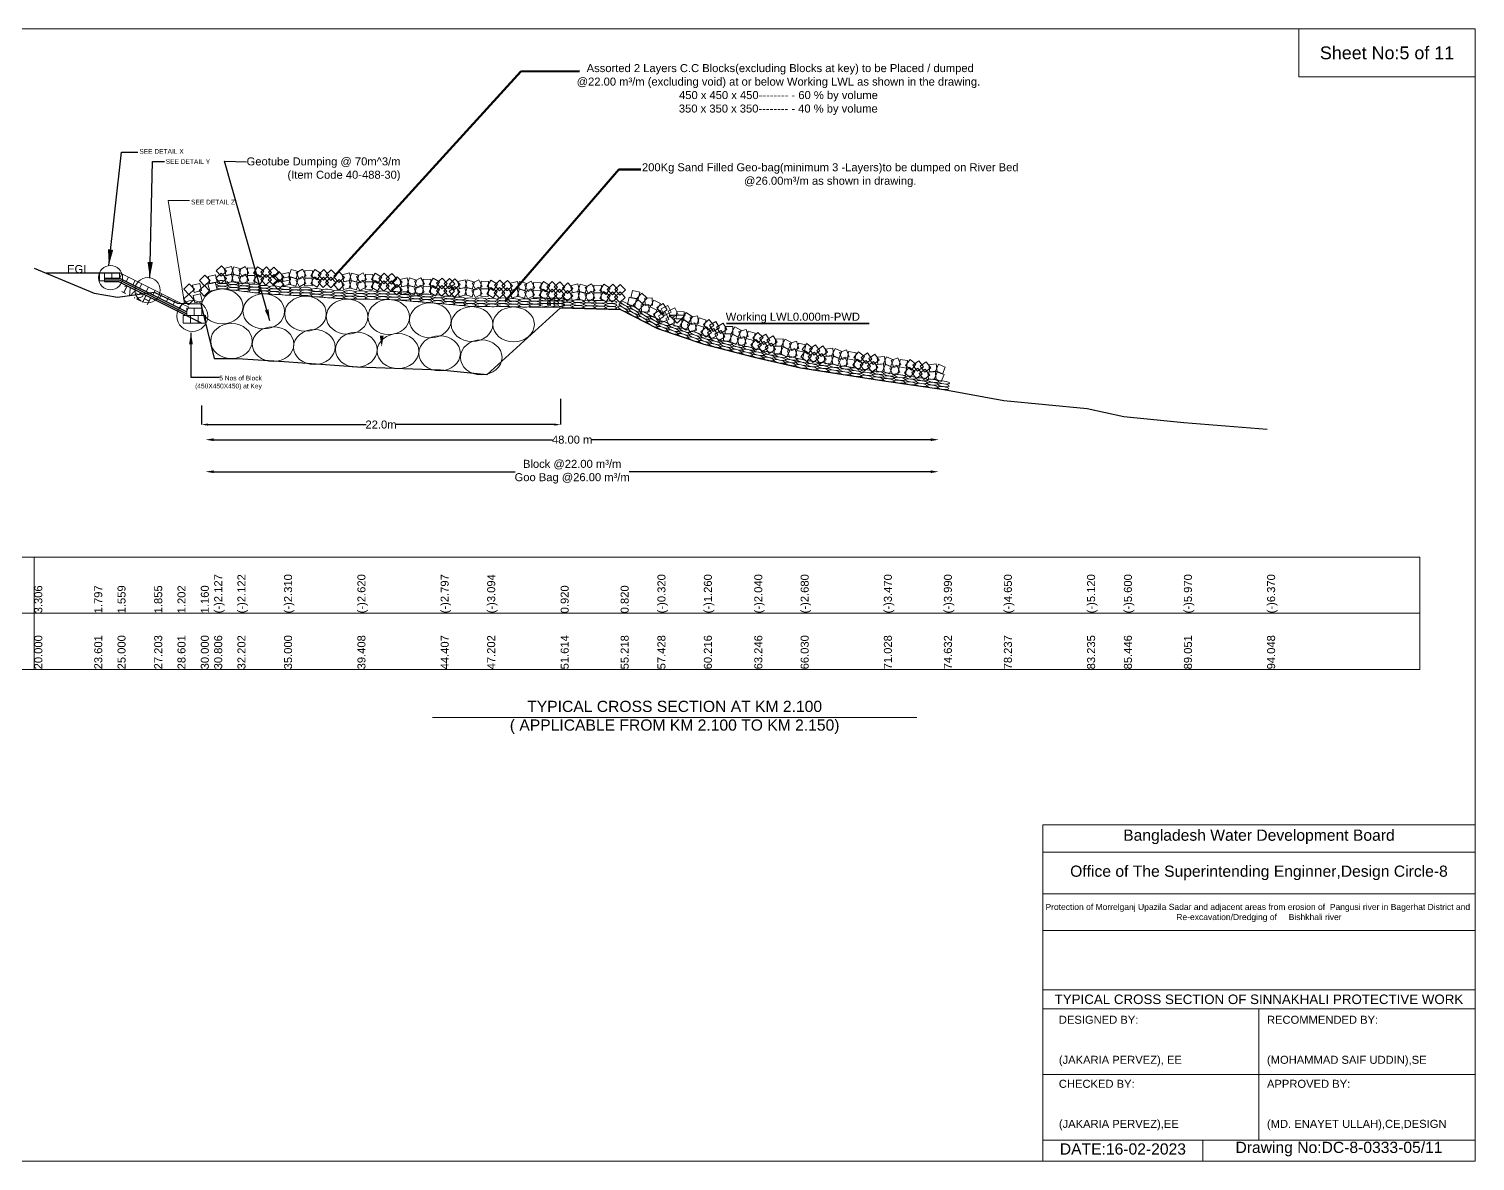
# Model space of a CAD drawing. Header units: inches. Extents: x 66615 to 414904, y -29123 to 90068.
# Drawn here: x 164355 to 173388, y -23222 to -16151 of the extents above; entities that cross this region are included whole.
import ezdxf

# ---------------------------------------------------------------- set-up
doc = ezdxf.new("R2010")
doc.units = ezdxf.units.IN
doc.header["$LTSCALE"] = 7
doc.header["$MEASUREMENT"] = 0
doc.header["$PDMODE"] = 3
for name, color, linetype, lineweight in [('Cross section Data Border', 7, 'Continuous', 9), ('Cross Section Labels', 7, 'Continuous', 9), ('Existing_Bed_Level for Xsection', 7, 'Continuous', 25), ('Long Section Labels', 7, 'Continuous', 9)]:
    doc.layers.add(name, color=color, linetype=linetype, lineweight=lineweight)
doc.styles.get("Standard").update_dxf_attribs({"font": 'arial.ttf'})
doc.dimstyles.new('Appron Lebeling Style', dxfattribs={"dimtxt": 50, "dimasz": 50, "dimexe": 0.18, "dimexo": 0.0625, "dimgap": 0.09, "dimtad": 0, "dimtih": 1, "dimtoh": 1, "dimdec": 4, "dimzin": 0, "dimdsep": 46, "dimtxsty": 'Standard', "dimcen": 0.09, "dimse1": 1, "dimse2": 1, "dimadec": 0, "dimazin": 0, "dimtfac": 1, "dimtdec": 4, "dimtofl": 0, "dimtmove": 0, "dimatfit": 3, "dimfxl": 1, "dimtolj": 1, "dimtzin": 0, "dimarcsym": 0})
doc.dimstyles.get("Standard").update_dxf_attribs({"dimtxt": 0.18, "dimasz": 0.18, "dimexe": 0.18, "dimexo": 0.0625, "dimgap": 0.09, "dimtad": 0, "dimtih": 1, "dimtoh": 1, "dimdec": 4, "dimzin": 0, "dimdsep": 46, "dimtxsty": 'Standard', "dimcen": 0.09, "dimadec": 0, "dimazin": 0, "dimtfac": 1, "dimtdec": 4, "dimtofl": 0, "dimtmove": 0, "dimatfit": 3, "dimfxl": 1, "dimtolj": 1, "dimtzin": 0, "dimarcsym": 0})

# ---------------------------------------------------------------- blocks, each defined once
blk = doc.blocks.new('*D1')
at = {"layer": 'Cross Section Labels', "color": 0, "lineweight": -2}
for p, q in [((165508.1, -18716.5), (167624.7, -18716.5)), ((169988.5, -18716.5), (167871.9, -18716.5))]:
    blk.add_line(p, q, dxfattribs=at)
at = {"layer": 'Cross Section Labels', "color": 0}
for points in [[(165508.1, -18708.2), (165508.1, -18724.9), (165458.1, -18716.5)], [(169988.5, -18708.2), (169988.5, -18724.9), (170038.5, -18716.5)]]:
    blk.add_solid(points, dxfattribs=at)
at = {"layer": 'Defpoints', "color": 0}
for p in [(165458.1, -17988.5), (170038.5, -18398.9), (170038.5, -18716.5)]:
    blk.add_point(p, dxfattribs=at)
at = {"layer": 'Cross Section Labels', "color": 0, "insert": (167748.3, -18716.5), "char_height": 50, "attachment_point": 5}
blk.add_mtext('\\A1;48.00 m', dxfattribs=at)
blk = doc.blocks.new('*D2')
at = {"layer": 'Cross Section Labels', "color": 0, "lineweight": -2}
for p, q in [((165508.1, -18916.5), (167392.7, -18916.5)), ((169988.5, -18916.5), (168103.9, -18916.5))]:
    blk.add_line(p, q, dxfattribs=at)
at = {"layer": 'Cross Section Labels', "color": 0}
for points in [[(165508.1, -18908.2), (165508.1, -18924.9), (165458.1, -18916.5)], [(169988.5, -18908.2), (169988.5, -18924.9), (170038.5, -18916.5)]]:
    blk.add_solid(points, dxfattribs=at)
at = {"layer": 'Defpoints', "color": 0}
for p in [(165458.1, -17988.5), (170038.5, -18398.9), (170038.5, -18916.5)]:
    blk.add_point(p, dxfattribs=at)
at = {"layer": 'Cross Section Labels', "color": 0, "insert": (167748.3, -18916.5), "char_height": 50, "attachment_point": 5}
blk.add_mtext('\\A1;Block @22.00 m³/m ^JGoo Bag @26.00 m³/m ', dxfattribs=at)
blk = doc.blocks.new('*D37')
at = {"layer": 'Defpoints', "color": 0}
for p in [(165432.6, -18503), (167676.3, -18462), (167676.3, -18622.2)]:
    blk.add_point(p, dxfattribs=at)
at = {"layer": 'Long Section Labels', "color": 0, "lineweight": -2}
for p, q in [((165432.6, -18503.1), (165432.6, -18622.4)), ((167676.3, -18462.1), (167676.3, -18622.4)), ((165472.6, -18622.2), (166460.6, -18622.2)), ((167636.3, -18622.2), (166648.3, -18622.2))]:
    blk.add_line(p, q, dxfattribs=at)
at = {"layer": 'Long Section Labels', "color": 0}
for points in [[(165472.6, -18615.5), (165472.6, -18628.9), (165432.6, -18622.2)], [(167636.3, -18615.5), (167636.3, -18628.9), (167676.3, -18622.2)]]:
    blk.add_solid(points, dxfattribs=at)
at = {"layer": 'Long Section Labels', "color": 0, "insert": (166554.4, -18622.2), "char_height": 50, "attachment_point": 5}
blk.add_mtext('\\A1;22.0m', dxfattribs=at)

msp = doc.modelspace()

# ---------------------------------------------------------------- linework, layer by layer
at = {"layer": 'Cross section Data Border'}
msp.add_lwpolyline([(163488.48281, -19451.00002), (173042.94607, -19451.00002), (173042.94607, -20151.00002), (163488.48281, -20151.00002)], close=True, dxfattribs=at)
for points in [[(164388.48281, -19451.00002), (164388.48281, -20151.00002)], [(163488.48281, -19801.00002), (173042.94607, -19801.00002)]]:
    msp.add_lwpolyline(points, dxfattribs=at)
at = {"layer": 'Cross Section Labels'}
for p, q in [((165562.56228, -17775.32002), (165821.88392, -17805.4374)), ((165821.88392, -17805.4374), (166082.56228, -17820.43972)), ((166082.56228, -17820.43972), (166342.56228, -17838.53199)), ((166342.56228, -17838.53199), (166602.56228, -17841.1954)), ((166602.56228, -17841.1954), (166862.56228, -17861.42269)), ((166862.56228, -17861.42269), (167122.56228, -17885.63512)), ((167122.56228, -17885.63512), (167382.56228, -17887.66703)), ((167382.56228, -17887.66703), (167676.33377, -17892.84002))]:
    msp.add_line(p, q, dxfattribs=at)
for points in [[(163388.48281, -16151.00002), (173388.48281, -16151.00002), (173388.48281, -23222.00002), (163388.48281, -23222.00002)], [(172288.48281, -16151.00002), (173388.48281, -16151.00002), (173388.48281, -16451.00002), (172288.48281, -16451.00002)], [(168403.25901, -17988.52002), (168453.25901, -17938.52002), (168353.25901, -17938.52002)]]:
    msp.add_lwpolyline(points, close=True, dxfattribs=at)
for points in [[(165326.82177, -17865.74421), (165225.36078, -17221.86502), (165357.88335, -17221.99976)], [(166876.48281, -20451.00002), (168388.48281, -20451.00002), (169900.48281, -20451.00002)], [(170688.48281, -23222.00002), (170688.48281, -21122.00002), (173388.48281, -21122.00002)], [(170688.48281, -21292.00002), (173388.48281, -21292.00002)], [(170688.48281, -21552.00002), (173388.48281, -21552.00002)], [(170688.48281, -21782.00002), (173388.48281, -21782.00002)], [(170688.48281, -22152.00002), (173388.48281, -22152.00002)], [(170688.48281, -22272.00002), (173388.48281, -22272.00002)], [(172038.48281, -22272.00002), (172038.48281, -23092.00002)], [(170688.48281, -22682.00002), (173388.48281, -22682.00002)], [(170688.48281, -23092.00002), (173388.48281, -23092.00002)], [(171688.48281, -23092.00002), (171688.48281, -23222.00002)]]:
    msp.add_lwpolyline(points, dxfattribs=at)
for centre, radius in [((164864.6362, -17704.43972), 75.51259), ((165096.34206, -17782.43668), 78.80143), ((165376.21697, -17944.32428), 96.38374)]:
    msp.add_circle(centre, radius, dxfattribs=at)
for centre in [(165562.56228, -17884.52002), (165821.88392, -17914.6374), (166082.56228, -17929.63972), (166342.56228, -17947.73199), (166602.56228, -17950.3954), (166862.56228, -17970.62269), (167122.56228, -17994.83512), (167382.56228, -17996.86703), (165620.24999, -18100.52802), (165880.24999, -18119.8469), (166137.61856, -18137.94628), (166400.24999, -18154.12392), (166660.24999, -18163.3296), (166920.24999, -18177.19384), (167180.24999, -18202.44621)]:
    msp.add_ellipse(centre, major_axis=(-130, 0), ratio=0.84, dxfattribs=at)
msp.add_solid([(166570.5523, -18067.05519), (166558.5523, -18139.05519), (166546.5523, -18067.05519)], dxfattribs=at)
at = {"layer": 'Existing_Bed_Level for Xsection'}
for points in [[(164388.48281, -17644.69602), (164762.97094, -17801.63202), (164908.48281, -17826.38402), (165137.58867, -17795.60002), (165282.95553, -17863.51202), (165428.48281, -17867.88002), (165512.29054, -18209.72802), (165657.54118, -18209.20802), (165948.48281, -18228.76002), (166406.92739, -18261.00002), (166926.8323, -18279.40802), (167217.45908, -18310.29602), (167676.33377, -17892.84002), (168051.12889, -17903.24002), (168281.01728, -18021.80002), (168570.9756, -18119.56002), (168886.02034, -18200.68002), (169175.6336, -18267.24002), (169695.4118, -18349.40002), (170070.2558, -18403.48002), (170445.11208, -18472.12002), (170964.88206, -18521.00002), (171194.8553, -18570.92002), (171569.73974, -18609.40002), (172089.46026, -18651.00002)], [(164927.65901, -17676.52002), (164464.42275, -17676.52002)], [(164826.69369, -17707.72002), (164920.29369, -17707.72002), (165341.05901, -17918.10268)], [(164826.69369, -17718.12002), (164917.83858, -17718.12002), (165341.05901, -17929.73023)], [(164826.69369, -17728.52002), (164915.38347, -17728.52002), (165435.38347, -17988.52002)], [(168711.406, -17988.52002), (169602.95387, -17988.52002)], [(168711.47037, -17991.32802), (169602.97081, -17991.32802)]]:
    msp.add_lwpolyline(points, dxfattribs=at)
at = {"layer": 'Long Section Labels'}
for p, q in [((164927.65901, -17676.52002), (164934.24675, -17679.81389)), ((164826.69369, -17728.52002), (164826.69369, -17723.32002))]:
    msp.add_line(p, q, dxfattribs=at)
for points in [[(164826.69369, -17676.52002), (164795.49369, -17676.52002), (164795.49369, -17723.32002), (164826.69369, -17723.32002)], [(164873.49369, -17676.52002), (164826.69369, -17676.52002), (164826.69369, -17707.72002), (164873.49369, -17707.72002)], [(164920.29369, -17676.52002), (164873.49369, -17676.52002), (164873.49369, -17707.72002), (164920.29369, -17707.72002)], [(164976.10594, -17700.74348), (164934.24675, -17679.81389), (164920.29369, -17707.72002), (164962.15288, -17728.64961)], [(165017.96514, -17721.67308), (164976.10594, -17700.74348), (164962.15288, -17728.64961), (165004.01207, -17749.57921)], [(165486.33751, -17723.26298), (165454.16203, -17689.27801), (165420.17706, -17721.45349), (165452.35254, -17755.43846)], [(165520.24559, -17686.12344), (165474.72385, -17696.98674), (165485.58716, -17742.50848), (165531.10889, -17731.64518)], [(165588.62219, -17710.40933), (165556.44671, -17676.42436), (165522.46173, -17708.59984), (165554.63722, -17742.58482)], [(165589.92032, -17663.62734), (165557.74484, -17629.64237), (165523.75986, -17661.81785), (165555.93535, -17695.80282)], [(165619.65317, -17682.6102), (165574.13143, -17693.4735), (165584.99474, -17738.99524), (165630.51648, -17728.13194)], [(165620.9513, -17635.8282), (165575.42956, -17646.69151), (165586.29287, -17692.21325), (165631.81461, -17681.34994)], [(165678.21607, -17696.3617), (165633.36679, -17682.99073), (165619.99583, -17727.84), (165664.8451, -17741.21097)], [(165679.5142, -17649.5797), (165634.66492, -17636.20874), (165621.29396, -17681.05801), (165666.14323, -17694.42898)], [(165705.35527, -17681.68952), (165664.17848, -17703.93165), (165686.42061, -17745.10844), (165727.5974, -17722.86631)], [(165706.6534, -17634.90753), (165665.47661, -17657.14966), (165687.71874, -17698.32644), (165728.89553, -17676.08431)], [(165766.70999, -17691.95518), (165719.928, -17690.65705), (165718.62987, -17737.43904), (165765.41186, -17738.73717)], [(165768.00812, -17645.17318), (165721.22613, -17643.87505), (165719.928, -17690.65705), (165766.70999, -17691.95518)], [(165821.63759, -17708.30091), (165781.75759, -17683.80957), (165757.26626, -17723.68957), (165797.14626, -17748.18091)], [(165822.93572, -17661.51891), (165783.05572, -17637.02758), (165758.56439, -17676.90758), (165798.44439, -17701.39891)], [(165837.16501, -17684.21387), (165803.15442, -17716.36228), (165835.30283, -17750.37287), (165869.31342, -17718.22446)], [(165838.46314, -17637.43188), (165804.45255, -17669.58029), (165836.60096, -17703.59087), (165870.61154, -17671.44246)], [(165916.09614, -17719.49624), (165883.92066, -17685.51127), (165849.93568, -17717.68675), (165882.11117, -17751.67173)], [(165917.39427, -17672.71425), (165885.21879, -17638.72928), (165851.23381, -17670.90476), (165883.4093, -17704.88973)], [(165947.71734, -17700.34252), (165915.54185, -17666.35755), (165881.55688, -17698.53303), (165913.73236, -17732.51801)], [(165977.45019, -17699.13969), (165931.92845, -17710.003), (165942.79176, -17755.52473), (165988.31349, -17744.66143)], [(165978.74832, -17672.54339), (165933.22658, -17683.40669), (165944.08989, -17728.92843), (165989.61162, -17718.06512)], [(166036.01308, -17712.89119), (165991.16381, -17699.52022), (165977.79285, -17744.36949), (166022.64212, -17757.74046)], [(166037.31121, -17666.10919), (165992.46194, -17652.73823), (165979.09098, -17697.5875), (166023.94025, -17710.95847)], [(166063.15228, -17698.21901), (166021.9755, -17720.46114), (166044.21763, -17761.63793), (166085.39442, -17739.3958)], [(166064.45041, -17651.43702), (166023.27363, -17673.67915), (166045.51576, -17714.85594), (166086.69255, -17692.6138)], [(166125.80514, -17661.70268), (166079.02315, -17660.40455), (166077.72502, -17707.18654), (166124.50701, -17708.48467)], [(166179.43461, -17724.8304), (166139.55461, -17700.33906), (166115.06328, -17740.21906), (166154.94328, -17764.7104)], [(166180.73274, -17678.0484), (166140.85274, -17653.55707), (166116.36141, -17693.43707), (166156.24141, -17717.92841)], [(166194.96202, -17700.74336), (166160.95144, -17732.89177), (166193.09985, -17766.90236), (166227.11043, -17734.75395)], [(166196.26015, -17653.96137), (166162.24957, -17686.10978), (166194.39798, -17720.12036), (166228.40856, -17687.97196)], [(166273.89316, -17736.02574), (166241.71768, -17702.04076), (166207.7327, -17734.21625), (166239.90818, -17768.20122)], [(166275.19129, -17689.24374), (166243.0158, -17655.25877), (166209.03083, -17687.43425), (166241.20631, -17721.41922)], [(166325.57652, -17702.84372), (166293.40104, -17668.85874), (166259.41607, -17701.03423), (166291.59155, -17735.0192)], [(166356.60751, -17675.04458), (166311.08577, -17685.90788), (166321.94907, -17731.42962), (166367.47081, -17720.56632)], [(166415.1704, -17688.79608), (166370.32113, -17675.42511), (166356.95016, -17720.27438), (166401.79944, -17733.64535)], [(166442.3096, -17674.1239), (166401.13282, -17696.36603), (166423.37495, -17737.54282), (166464.55173, -17715.30069)], [(166503.66433, -17684.38956), (166456.88234, -17683.09143), (166455.58421, -17729.87342), (166502.3662, -17731.17155)], [(166558.59193, -17700.73529), (166518.71193, -17676.24395), (166494.22059, -17716.12395), (166534.10059, -17740.61529)], [(166574.11934, -17676.64825), (166540.10876, -17708.79666), (166572.25717, -17742.80725), (166606.26775, -17710.65884)], [(166653.05047, -17711.93062), (166620.87499, -17677.94565), (166586.89002, -17710.12113), (166619.0655, -17744.10611)], [(166687.03545, -17733.65129), (166654.85996, -17699.66632), (166620.87499, -17731.8418), (166653.05047, -17765.82678)], [(166803.76852, -17704.93148), (166762.59174, -17727.17361), (166784.83387, -17768.3504), (166826.01066, -17746.10826)], [(165059.82433, -17742.60268), (165017.96514, -17721.67308), (165004.01207, -17749.57921), (165045.87126, -17770.5088)], [(165101.68352, -17763.53227), (165059.82433, -17742.60268), (165045.87126, -17770.5088), (165087.73046, -17791.4384)], [(165143.54271, -17784.46187), (165101.68352, -17763.53227), (165087.73046, -17791.4384), (165129.58965, -17812.368)], [(165185.40191, -17805.39147), (165143.54271, -17784.46187), (165129.58965, -17812.368), (165171.44884, -17833.29759)], [(165388.50957, -17777.15061), (165356.33409, -17743.16564), (165322.34912, -17775.34112), (165354.5246, -17809.3261)], [(165422.41765, -17740.01107), (165376.89591, -17750.87438), (165387.75921, -17796.39612), (165433.28095, -17785.53281)], [(165483.60016, -17787.28925), (165451.42468, -17753.30428), (165417.4397, -17785.47976), (165449.61519, -17819.46474)], [(165518.94746, -17732.90543), (165473.42572, -17743.76874), (165484.28903, -17789.29047), (165529.81076, -17778.42717)], [(165946.41921, -17747.12452), (165914.24372, -17713.13954), (165880.25875, -17745.31503), (165912.43423, -17779.3)], [(166124.50701, -17708.48467), (166077.72502, -17707.18654), (166076.42689, -17753.96853), (166123.20888, -17755.26666)], [(166324.27839, -17749.62571), (166292.10291, -17715.64074), (166258.11794, -17747.81622), (166290.29342, -17781.80119)], [(166355.30938, -17721.82657), (166309.78764, -17732.68988), (166320.65094, -17778.21161), (166366.17268, -17767.34831)], [(166413.87227, -17735.57807), (166369.023, -17722.2071), (166355.65203, -17767.05638), (166400.50131, -17780.42734)], [(166441.01147, -17720.90589), (166399.83469, -17743.14803), (166422.07682, -17784.32481), (166463.2536, -17762.08268)], [(166502.3662, -17731.17155), (166455.58421, -17729.87342), (166454.28608, -17776.65541), (166501.06807, -17777.95354)], [(166557.2938, -17747.51728), (166517.4138, -17723.02594), (166492.92246, -17762.90595), (166532.80246, -17787.39728)], [(166572.82121, -17723.43025), (166538.81063, -17755.57865), (166570.95904, -17789.58924), (166604.96962, -17757.44083)], [(166651.75234, -17758.71262), (166619.57686, -17724.72764), (166585.59189, -17756.90313), (166617.76737, -17790.8881)], [(166685.73732, -17780.43329), (166653.56183, -17746.44831), (166619.57686, -17778.6238), (166651.75234, -17812.60877)], [(166716.7683, -17752.63415), (166671.24656, -17763.49746), (166682.10987, -17809.01919), (166727.6316, -17798.15589)], [(166718.06643, -17705.85216), (166672.54469, -17716.71546), (166683.408, -17762.2372), (166728.92973, -17751.37389)], [(166775.33119, -17766.38565), (166730.48192, -17753.01468), (166717.11096, -17797.86395), (166761.96023, -17811.23492)], [(166776.62932, -17719.60365), (166731.78005, -17706.23269), (166718.40909, -17751.08196), (166763.25836, -17764.45293)], [(166802.4704, -17751.71347), (166761.29361, -17773.9556), (166783.53574, -17815.13239), (166824.71253, -17792.89026)], [(166863.82512, -17761.97913), (166817.04313, -17760.681), (166815.745, -17807.46299), (166862.52699, -17808.76112)], [(166865.12325, -17715.19714), (166818.34126, -17713.89901), (166817.04313, -17760.681), (166863.82512, -17761.97913)], [(166918.75272, -17778.32486), (166878.87272, -17753.83352), (166854.38139, -17793.71352), (166894.26139, -17818.20486)], [(166920.05085, -17731.54286), (166880.17085, -17707.05153), (166855.67952, -17746.93153), (166895.55952, -17771.42287)], [(166934.28013, -17754.23782), (166900.26955, -17786.38623), (166932.41796, -17820.39682), (166966.42854, -17788.24841)], [(166935.57826, -17707.45583), (166901.56768, -17739.60424), (166933.71609, -17773.61482), (166967.72667, -17741.46641)], [(167013.21127, -17789.5202), (166981.03579, -17755.53522), (166947.05081, -17787.7107), (166979.22629, -17821.69568)], [(167014.5094, -17742.7382), (166982.33391, -17708.75323), (166948.34894, -17740.92871), (166980.52442, -17774.91368)], [(167046.80298, -17793.16434), (167014.6275, -17759.17937), (166980.64253, -17791.35485), (167012.81801, -17825.33982)], [(167048.10111, -17746.38235), (167015.92563, -17712.39738), (166981.94066, -17744.57286), (167014.11614, -17778.55783)], [(167077.83397, -17765.36521), (167032.31223, -17776.22851), (167043.17553, -17821.75025), (167088.69727, -17810.88694)], [(167079.1321, -17718.58321), (167033.61036, -17729.44652), (167044.47366, -17774.96826), (167089.9954, -17764.10495)], [(167136.39686, -17779.1167), (167091.54759, -17765.74574), (167078.17662, -17810.59501), (167123.0259, -17823.96598)], [(167137.69499, -17732.33471), (167092.84572, -17718.96374), (167079.47475, -17763.81302), (167124.32403, -17777.18398)], [(167163.53606, -17764.44453), (167122.35928, -17786.68666), (167144.60141, -17827.86344), (167185.77819, -17805.62131)], [(167164.83419, -17717.66254), (167123.65741, -17739.90467), (167145.89954, -17781.08145), (167187.07632, -17758.83932)], [(167224.89079, -17774.71018), (167178.1088, -17773.41206), (167176.81067, -17820.19405), (167223.59266, -17821.49218)], [(167226.18892, -17727.92819), (167179.40693, -17726.63006), (167178.1088, -17773.41206), (167224.89079, -17774.71018)], [(167279.81839, -17791.05591), (167239.93839, -17766.56458), (167215.44705, -17806.44458), (167255.32705, -17830.93591)], [(167281.11652, -17744.27392), (167241.23652, -17719.78259), (167216.74518, -17759.66259), (167256.62518, -17784.15392)], [(167295.3458, -17766.96888), (167261.33522, -17799.11729), (167293.48363, -17833.12787), (167327.49421, -17800.97946)], [(167296.64393, -17720.18689), (167262.63335, -17752.3353), (167294.78176, -17786.34588), (167328.79234, -17754.19747)], [(167374.27693, -17802.25125), (167342.10145, -17768.26628), (167308.11648, -17800.44176), (167340.29196, -17834.42673)], [(167374.27693, -17802.25125), (167342.10145, -17768.26628), (167308.11648, -17800.44176), (167340.29196, -17834.42673)], [(167375.57506, -17755.46926), (167343.39958, -17721.48429), (167309.41461, -17753.65977), (167341.59009, -17787.64474)], [(167375.57506, -17755.46926), (167343.39958, -17721.48429), (167309.41461, -17753.65977), (167341.59009, -17787.64474)], [(167405.30792, -17774.45211), (167359.78618, -17785.31542), (167370.64948, -17830.83716), (167416.17122, -17819.97385)], [(167406.60605, -17727.67012), (167361.08431, -17738.53343), (167371.94761, -17784.05516), (167417.46935, -17773.19186)], [(167463.87081, -17788.20361), (167419.02154, -17774.83265), (167405.65057, -17819.68192), (167450.49985, -17833.05288)], [(167465.16894, -17741.42162), (167420.31967, -17728.05065), (167406.9487, -17772.89993), (167451.79798, -17786.27089)], [(167491.01001, -17773.53144), (167449.83323, -17795.77357), (167472.07536, -17836.95035), (167513.25214, -17814.70822)], [(167492.30814, -17726.74944), (167451.13136, -17748.99158), (167473.37349, -17790.16836), (167514.55027, -17767.92623)], [(167552.36474, -17783.79709), (167505.58275, -17782.49896), (167504.28462, -17829.28096), (167551.06661, -17830.57909)], [(167553.66287, -17737.0151), (167506.88088, -17735.71697), (167505.58275, -17782.49896), (167552.36474, -17783.79709)], [(167607.29234, -17800.14282), (167567.41234, -17775.65149), (167542.921, -17815.53149), (167582.801, -17840.02282)], [(167608.59047, -17753.36083), (167568.71047, -17728.86949), (167544.21913, -17768.7495), (167584.09913, -17793.24083)], [(167622.81975, -17776.05579), (167588.80917, -17808.2042), (167620.95758, -17842.21478), (167654.96816, -17810.06637)], [(167624.11788, -17729.2738), (167590.1073, -17761.4222), (167622.25571, -17795.43279), (167656.26629, -17763.28438)], [(167701.75088, -17811.33816), (167669.5754, -17777.35319), (167635.59043, -17809.52867), (167667.76591, -17843.51364)], [(167703.04901, -17764.55617), (167670.87353, -17730.57119), (167636.88856, -17762.74668), (167669.06404, -17796.73165)], [(167751.88841, -17818.45394), (167719.71292, -17784.46897), (167685.72795, -17816.64445), (167717.90343, -17850.62942)], [(167753.18654, -17771.67195), (167721.01105, -17737.68697), (167687.02608, -17769.86246), (167719.20156, -17803.84743)], [(167782.91939, -17790.6548), (167737.39765, -17801.51811), (167748.26096, -17847.03985), (167793.78269, -17836.17654)], [(167784.21752, -17743.87281), (167738.69578, -17754.73612), (167749.55909, -17800.25785), (167795.08082, -17789.39455)], [(167841.48228, -17804.4063), (167796.63301, -17791.03533), (167783.26205, -17835.88461), (167828.11132, -17849.25557)], [(167842.78041, -17757.62431), (167797.93114, -17744.25334), (167784.56018, -17789.10261), (167829.40945, -17802.47358)], [(167868.62148, -17789.73413), (167827.4447, -17811.97626), (167849.68683, -17853.15304), (167890.86362, -17830.91091)], [(167869.91961, -17742.95213), (167828.74283, -17765.19426), (167850.98496, -17806.37105), (167892.16175, -17784.12892)], [(167931.27434, -17753.21779), (167884.49235, -17751.91966), (167883.19422, -17798.70165), (167929.97621, -17799.99978)], [(167984.90381, -17816.34551), (167945.02381, -17791.85418), (167920.53248, -17831.73418), (167960.41248, -17856.22551)], [(167986.20194, -17769.56352), (167946.32194, -17745.07218), (167921.83061, -17784.95218), (167961.71061, -17809.44352)], [(168000.43122, -17792.25848), (167966.42064, -17824.40689), (167998.56905, -17858.41747), (168032.57963, -17826.26906)], [(168001.72935, -17745.47648), (167967.71877, -17777.62489), (167999.86718, -17811.63548), (168033.87776, -17779.48707)], [(168079.36236, -17827.54085), (168047.18687, -17793.55588), (168013.2019, -17825.73136), (168045.37738, -17859.71633)], [(168080.66049, -17780.75886), (168048.485, -17746.77388), (168014.50003, -17778.94936), (168046.67551, -17812.93434)], [(168170.85558, -17794.07266), (168125.12463, -17784.12681), (168115.17879, -17829.85777), (168160.90974, -17839.80361)], [(165227.2611, -17826.32106), (165185.40191, -17805.39147), (165171.44884, -17833.29759), (165213.30803, -17854.22719)], [(165269.12029, -17847.25066), (165227.2611, -17826.32106), (165213.30803, -17854.22719), (165255.16723, -17875.15679)], [(165310.97948, -17868.18025), (165269.12029, -17847.25066), (165255.16723, -17875.15679), (165297.02642, -17896.08638)], [(165352.83868, -17889.10985), (165310.97948, -17868.18025), (165297.02642, -17896.08638), (165338.88561, -17917.01598)], [(165385.77222, -17841.17689), (165353.59673, -17807.19192), (165319.61176, -17839.3674), (165351.78724, -17873.35237)], [(165426.87438, -17804.75561), (165381.35264, -17815.61892), (165392.21595, -17861.14065), (165437.73769, -17850.27735)], [(167929.97621, -17799.99978), (167883.19422, -17798.70165), (167881.89609, -17845.48364), (167928.67808, -17846.78177)], [(168149.40425, -17835.66689), (168103.6733, -17825.72105), (168093.72745, -17871.452), (168139.45841, -17881.39785)], [(168196.21575, -17873.44783), (168161.59714, -17841.95511), (168130.10442, -17876.57373), (168164.72303, -17908.06645)], [(168217.66709, -17831.8536), (168183.04847, -17800.36088), (168151.55575, -17834.97949), (168186.17437, -17866.47221)], [(168227.03278, -17871.99192), (168180.28413, -17874.18365), (168182.47586, -17920.9323), (168229.22451, -17918.74058)], [(168248.48412, -17830.39769), (168201.73547, -17832.58942), (168203.92719, -17879.33807), (168250.67584, -17877.14634)], [(168277.87134, -17907.842), (168236.2771, -17886.39066), (168214.82577, -17927.9849), (168256.42001, -17949.43623)], [(168299.32267, -17866.24776), (168257.72844, -17844.79643), (168236.2771, -17886.39066), (168277.87134, -17907.842)], [(168341.73359, -17904.79044), (168316.41402, -17865.43108), (168277.05466, -17890.75065), (168302.37422, -17930.11001)], [(168345.35026, -17878.51123), (168303.41119, -17899.28031), (168324.18028, -17941.21938), (168366.11934, -17920.45029)], [(165364.45901, -17941.72002), (165317.65901, -17941.72002), (165317.65901, -17988.52002), (165364.45901, -17988.52002)], [(165387.85901, -17894.92002), (165341.05901, -17894.92002), (165341.05901, -17941.72002), (165387.85901, -17941.72002)], [(165411.25901, -17941.72002), (165364.45901, -17941.72002), (165364.45901, -17988.52002), (165411.25901, -17988.52002)], [(165434.65901, -17894.92002), (165387.85901, -17894.92002), (165387.85901, -17941.72002), (165434.65901, -17941.72002)], [(165458.05901, -17941.72002), (165411.25901, -17941.72002), (165411.25901, -17988.52002), (165458.05901, -17988.52002)], [(168320.28225, -17946.38468), (168294.96269, -17907.02531), (168255.60332, -17932.34488), (168280.92289, -17971.70424)], [(168330.39848, -17922.85854), (168288.45941, -17943.62763), (168309.2285, -17985.56669), (168351.16756, -17964.79761)], [(168395.52329, -17979.72442), (168374.72082, -17937.8019), (168332.79831, -17958.60438), (168353.60078, -18000.52689)], [(168410.47507, -17935.3771), (168389.6726, -17893.45459), (168347.75009, -17914.25707), (168368.55256, -17956.17958)], [(168433.33893, -17962.24038), (168386.63231, -17959.28537), (168383.6773, -18005.99198), (168430.38391, -18008.94699)], [(168448.29071, -17917.89306), (168401.58409, -17914.93805), (168398.62908, -17961.64467), (168445.3357, -17964.59968)], [(168485.30006, -17992.55138), (168446.33885, -17966.62333), (168420.41079, -18005.58454), (168459.372, -18031.51259)], [(168500.25184, -17948.20407), (168461.29063, -17922.27601), (168435.36257, -17961.23722), (168474.32378, -17987.16528)], [(168530.4994, -17942.12999), (168484.61209, -17951.32755), (168493.80965, -17997.21486), (168539.69696, -17988.0173)], [(168586.15138, -17969.92644), (168541.80407, -17954.97466), (168526.85229, -17999.32198), (168571.1996, -18014.27376)], [(168633.87654, -18001.65235), (168602.92551, -17966.5486), (168567.82176, -17997.49963), (168598.77279, -18032.60338)], [(168515.54761, -17986.47731), (168469.66031, -17995.67487), (168478.85787, -18041.56218), (168524.74517, -18032.36461)], [(168571.1996, -18014.27376), (168526.85229, -17999.32198), (168511.90051, -18043.66929), (168556.24782, -18058.62107)], [(168618.92476, -18045.99966), (168587.97373, -18010.89591), (168552.86997, -18041.84694), (168583.82101, -18076.9507)], [(168633.91424, -18022.6606), (168593.60572, -18046.44007), (168617.38519, -18086.74859), (168657.69371, -18062.96912)], [(168645.584, -17977.3389), (168605.27548, -18001.11836), (168629.05495, -18041.42689), (168669.36347, -18017.64742)], [(168703.02198, -18074.61336), (168679.21042, -18034.32379), (168638.92085, -18058.13535), (168662.73241, -18098.42492)], [(168714.69174, -18029.29166), (168690.88018, -17989.00208), (168650.59061, -18012.81364), (168674.40217, -18053.10322)], [(168739.45826, -18054.41159), (168692.6606, -18054.87897), (168693.12798, -18101.67664), (168739.92565, -18101.20925)], [(168751.12802, -18009.08988), (168704.33036, -18009.55727), (168704.79774, -18056.35494), (168751.59541, -18055.88755)], [(168793.49625, -18080.84287), (168752.74382, -18057.83245), (168729.7334, -18098.58488), (168770.48583, -18121.5953)], [(168805.16601, -18035.52116), (168764.41358, -18012.51075), (168741.40316, -18053.26318), (168782.15559, -18076.27359)], [(168834.88858, -18027.25209), (168789.79645, -18039.77964), (168802.32399, -18084.87177), (168847.41613, -18072.34423)], [(168892.42372, -18050.90572), (168847.10202, -18039.23596), (168835.43226, -18084.55766), (168880.75396, -18096.22742)], [(168942.3405, -18079.05778), (168908.90602, -18046.31064), (168876.15888, -18079.74512), (168909.59336, -18112.49226)], [(168959.11131, -18057.06992), (168919.43739, -18081.8937), (168944.26117, -18121.56762), (168983.93509, -18096.74385)], [(168823.21882, -18072.57379), (168778.12669, -18085.10134), (168790.65423, -18130.19347), (168835.74637, -18117.66593)], [(168880.75396, -18096.22742), (168835.43226, -18084.55766), (168823.7625, -18129.87936), (168869.0842, -18141.54912)], [(168930.67074, -18124.37949), (168897.23626, -18091.63234), (168864.48912, -18125.06682), (168897.9236, -18157.81397)], [(168948.62884, -18102.68086), (168908.95492, -18127.50464), (168933.7787, -18167.17856), (168973.45262, -18142.35478)], [(169019.06946, -18152.81158), (168994.21409, -18113.15744), (168954.55995, -18138.0128), (168979.41532, -18177.66694)], [(169029.55193, -18107.20064), (169004.69657, -18067.5465), (168965.04243, -18092.40186), (168989.89779, -18132.056)], [(169054.96587, -18131.66538), (169008.19636, -18133.35444), (169009.88542, -18180.12395), (169056.65493, -18178.43489)], [(169065.44834, -18086.05444), (169018.67883, -18087.74351), (169020.3679, -18134.51302), (169067.13741, -18132.82395)], [(169109.67553, -18156.67677), (169068.33621, -18134.7382), (169046.39764, -18176.07752), (169087.73696, -18198.01608)], [(169120.158, -18111.06583), (169078.81868, -18089.12726), (169056.88012, -18130.46658), (169098.21943, -18152.40515)], [(169139.17207, -18147.63448), (169094.42239, -18161.33507), (169108.12297, -18206.08475), (169152.87265, -18192.38416)], [(169149.65454, -18102.02355), (169104.90486, -18115.72413), (169118.60545, -18160.47381), (169163.35513, -18146.77323)], [(169207.78764, -18124.16692), (169162.1767, -18113.68445), (169151.69423, -18159.29539), (169197.30517, -18169.77786)], [(169250.19576, -18145.56506), (169213.7986, -18116.1459), (169184.37945, -18152.54306), (169220.77661, -18181.96222)], [(169268.69341, -18123.67619), (169230.82897, -18151.18117), (169258.33395, -18189.04561), (169296.19839, -18161.54063)], [(169342.42859, -18168.82143), (169314.89346, -18130.97891), (169277.05093, -18158.51404), (169304.58606, -18196.35656)], [(169376.77857, -18145.24618), (169330.23744, -18150.16184), (169335.1531, -18196.70297), (169381.69423, -18191.7873)], [(169433.08522, -18166.41872), (169390.32923, -18147.3881), (169371.2986, -18190.14409), (169414.05459, -18209.17472)], [(169461.88671, -18155.36055), (169418.19029, -18172.11952), (169434.94926, -18215.81594), (169478.64568, -18199.05697)], [(169197.30517, -18169.77786), (169151.69423, -18159.29539), (169141.21175, -18204.90632), (169186.82269, -18215.3888)], [(169242.88893, -18191.79114), (169206.49177, -18162.37198), (169177.07261, -18198.76914), (169213.46977, -18228.1883)], [(169261.38657, -18169.90226), (169223.52213, -18197.40725), (169251.02712, -18235.27169), (169288.89156, -18207.7667)], [(169335.12175, -18215.04751), (169307.58662, -18177.20498), (169269.7441, -18204.74011), (169297.27922, -18242.58264)], [(169369.47173, -18191.47225), (169322.9306, -18196.38792), (169327.84627, -18242.92904), (169374.38739, -18238.01338)], [(169425.77839, -18212.6448), (169383.02239, -18193.61417), (169363.99176, -18236.37017), (169406.74776, -18255.4008)], [(169454.57987, -18201.58663), (169410.88346, -18218.3456), (169427.64243, -18262.04202), (169471.33885, -18245.28304)], [(169514.10368, -18219.66154), (169467.87761, -18212.3547), (169460.57077, -18258.58078), (169506.79685, -18265.88761)], [(169521.41052, -18173.43546), (169475.18444, -18166.12862), (169467.87761, -18212.3547), (169514.10368, -18219.66154)], [(169566.47146, -18242.93899), (169530.0743, -18213.51984), (169500.65515, -18249.917), (169537.05231, -18279.33615)], [(169573.7783, -18196.71292), (169537.38114, -18167.29376), (169507.96198, -18203.69092), (169544.35914, -18233.11008)], [(169584.96911, -18221.05012), (169547.10467, -18248.5551), (169574.60965, -18286.41954), (169612.47409, -18258.91456)], [(169592.27594, -18174.82404), (169554.4115, -18202.32903), (169581.91649, -18240.19347), (169619.78093, -18212.68848)], [(169658.70428, -18266.19537), (169631.16916, -18228.35284), (169593.32663, -18255.88797), (169620.86176, -18293.73049)], [(169666.01112, -18219.96929), (169638.47599, -18182.12676), (169600.63347, -18209.66189), (169628.16859, -18247.50442)], [(169693.05426, -18242.62011), (169646.51314, -18247.53577), (169651.4288, -18294.0769), (169697.96993, -18289.16123)], [(169700.3611, -18196.39403), (169653.81998, -18201.3097), (169658.73564, -18247.85082), (169705.27676, -18242.93516)], [(169748.20158, -18263.07292), (169705.19284, -18244.6206), (169686.74051, -18287.62934), (169729.74925, -18306.08166)], [(169754.88438, -18216.75251), (169711.87564, -18198.30019), (169693.42331, -18241.30893), (169736.43206, -18259.76126)], [(169783.53412, -18205.30695), (169740.06768, -18222.65366), (169757.41438, -18266.1201), (169800.88083, -18248.77339)], [(169843.29627, -18222.57752), (169796.97586, -18215.89472), (169790.29306, -18262.21513), (169836.61346, -18268.89793)], [(169895.97318, -18245.14667), (169859.18261, -18216.22101), (169830.25695, -18253.01159), (169867.04753, -18281.93724)], [(169914.17397, -18223.01034), (169876.68389, -18251.02343), (169904.69698, -18288.51352), (169942.18707, -18260.50042)], [(169988.51124, -18267.15714), (169960.4683, -18229.68937), (169923.00053, -18257.73232), (169951.04347, -18295.20008)], [(170022.54018, -18243.12081), (169976.06957, -18248.66364), (169981.61241, -18295.13425), (170028.08301, -18289.59141)], [(170079.12723, -18263.53212), (170036.11849, -18245.0798), (170017.66617, -18288.08854), (170060.67491, -18306.54086)], [(169776.85132, -18251.62736), (169733.38488, -18268.97406), (169750.73158, -18312.44051), (169794.19803, -18295.0938)], [(169836.61346, -18268.89793), (169790.29306, -18262.21513), (169783.61026, -18308.53554), (169829.93066, -18315.21834)], [(169889.29038, -18291.46707), (169852.49981, -18262.54142), (169823.57415, -18299.33199), (169860.36473, -18328.25765)], [(169907.49117, -18269.33074), (169870.00109, -18297.34384), (169898.01418, -18334.83392), (169935.50427, -18306.82083)], [(169981.82844, -18313.47755), (169953.7855, -18276.00978), (169916.31773, -18304.05272), (169944.36067, -18341.52049)], [(170015.85737, -18289.44122), (169969.38677, -18294.98405), (169974.92961, -18341.45466), (170021.40021, -18335.91182)], [(170072.44443, -18309.85253), (170029.43569, -18291.4002), (170010.98337, -18334.40895), (170053.99211, -18352.86127)]]:
    msp.add_lwpolyline(points, close=True, dxfattribs=at)
for centre, major_axis in [((165562.80709, -17766.49756), (34.59788, -0.96004)), ((165563.2975, -17748.82436), (34.59788, -0.96004)), ((165563.7879, -17731.15116), (34.59788, -0.96004)), ((165631.30833, -17774.45323), (34.59788, -0.96004)), ((165631.79874, -17756.78003), (34.59788, -0.96004)), ((165632.28914, -17739.10683), (34.59788, -0.96004)), ((165696.9998, -17782.08258), (34.59788, -0.96004)), ((165697.49021, -17764.40938), (34.59788, -0.96004)), ((165697.98061, -17746.73618), (34.59788, -0.96004)), ((165764.64831, -17789.93922), (34.59788, -0.96004)), ((165765.13872, -17772.26602), (34.59788, -0.96004)), ((165765.62912, -17754.59282), (34.59788, -0.96004)), ((165822.12873, -17796.61494), (34.59788, -0.96004)), ((165822.61913, -17778.94174), (34.59788, -0.96004)), ((165823.10953, -17761.26854), (34.59788, -0.96004)), ((165888.31222, -17800.42387), (34.59788, -0.96004)), ((165888.80262, -17782.75067), (34.59788, -0.96004)), ((165889.29303, -17765.07748), (34.59788, -0.96004)), ((165955.80065, -17804.3079), (34.59788, -0.96004)), ((165956.29106, -17786.63471), (34.59788, -0.96004)), ((165956.78146, -17768.96151), (34.59788, -0.96004)), ((166019.03058, -17790.24544), (34.59788, -0.96004)), ((166019.52098, -17772.57224), (34.59788, -0.96004)), ((166083.55487, -17790.24544), (34.59788, -0.96004)), ((166084.04527, -17772.57224), (34.59788, -0.96004)), ((166152.81325, -17798.78136), (34.59788, -0.96004)), ((166153.30365, -17781.10817), (34.59788, -0.96004)), ((166221.07472, -17803.53138), (34.59788, -0.96004)), ((166221.56512, -17785.85818), (34.59788, -0.96004)), ((166290.04861, -17790.62365), (34.59788, -0.96004)), ((166358.72595, -17794.51616), (34.59788, -0.96004)), ((166427.4954, -17795.22062), (34.59788, -0.96004)), ((166496.12068, -17795.92361), (34.59788, -0.96004)), ((166564.93357, -17796.62853), (34.59788, -0.96004)), ((166633.99133, -17799.37629), (34.59788, -0.96004)), ((166703.05946, -17801.14963), (34.59788, -0.96004)), ((166018.54017, -17807.91863), (34.59788, -0.96004)), ((166083.06446, -17807.91863), (34.59788, -0.96004)), ((166152.32284, -17816.45456), (34.59788, -0.96004)), ((166220.58431, -17821.20458), (34.59788, -0.96004)), ((166289.0678, -17825.97005), (34.59788, -0.96004)), ((166289.55821, -17808.29685), (34.59788, -0.96004)), ((166357.74515, -17829.86255), (34.59788, -0.96004)), ((166358.23555, -17812.18935), (34.59788, -0.96004)), ((166426.51459, -17830.56702), (34.59788, -0.96004)), ((166427.00499, -17812.89382), (34.59788, -0.96004)), ((166495.13987, -17831.27001), (34.59788, -0.96004)), ((166495.63027, -17813.59681), (34.59788, -0.96004)), ((166563.95276, -17831.97492), (34.59788, -0.96004)), ((166564.44316, -17814.30172), (34.59788, -0.96004)), ((166633.01053, -17834.72269), (34.59788, -0.96004)), ((166633.50093, -17817.04949), (34.59788, -0.96004)), ((166702.07866, -17836.49603), (34.59788, -0.96004)), ((166702.56906, -17818.82283), (34.59788, -0.96004)), ((166769.55909, -17845.34579), (34.59788, -0.96004)), ((166770.0495, -17827.6726), (34.59788, -0.96004)), ((166770.5399, -17809.9994), (34.59788, -0.96004)), ((166837.94552, -17850.66607), (34.59788, -0.96004)), ((166838.43593, -17832.99287), (34.59788, -0.96004)), ((166838.92633, -17815.31968), (34.59788, -0.96004)), ((166907.66512, -17856.77762), (34.59788, -0.96004)), ((166908.15552, -17839.10443), (34.59788, -0.96004)), ((166908.64593, -17821.43123), (34.59788, -0.96004)), ((166977.23932, -17863.2567), (34.59788, -0.96004)), ((166977.72972, -17845.5835), (34.59788, -0.96004)), ((166978.22013, -17827.91031), (34.59788, -0.96004)), ((167044.37488, -17869.50868), (34.59788, -0.96004)), ((167044.86529, -17851.83548), (34.59788, -0.96004)), ((167045.35569, -17834.16228), (34.59788, -0.96004)), ((167110.83283, -17875.69756), (34.59788, -0.96004)), ((167111.32324, -17858.02436), (34.59788, -0.96004)), ((167111.81364, -17840.35116), (34.59788, -0.96004)), ((167178.26546, -17875.69756), (34.59788, -0.96004)), ((167178.75587, -17858.02436), (34.59788, -0.96004)), ((167179.24627, -17840.35116), (34.59788, -0.96004)), ((167246.89506, -17877.78241), (34.59788, -0.96004)), ((167247.38546, -17860.10921), (34.59788, -0.96004)), ((167247.87587, -17842.43602), (34.59788, -0.96004)), ((167314.21973, -17875.69756), (34.59788, -0.96004)), ((167314.71013, -17858.02436), (34.59788, -0.96004)), ((167315.20054, -17840.35116), (34.59788, -0.96004)), ((167382.80709, -17878.84457), (34.59788, -0.96004)), ((167383.2975, -17861.17138), (34.59788, -0.96004)), ((167383.7879, -17843.49818), (34.59788, -0.96004)), ((167451.26124, -17880.04997), (34.59788, -0.96004)), ((167451.75165, -17862.37678), (34.59788, -0.96004)), ((167452.24205, -17844.70358), (34.59788, -0.96004)), ((167515.81763, -17878.13058), (34.59788, -0.96004)), ((167516.30804, -17860.45738), (34.59788, -0.96004)), ((167516.79844, -17842.78419), (34.59788, -0.96004)), ((167577.38779, -17875.69756), (34.59788, -0.96004)), ((167577.87819, -17858.02436), (34.59788, -0.96004)), ((167578.3686, -17840.35116), (34.59788, -0.96004)), ((167628.08475, -17875.69756), (34.59788, -0.96004)), ((167628.57515, -17858.02436), (34.59788, -0.96004)), ((167629.06556, -17840.35116), (34.59788, -0.96004)), ((167667.76055, -17875.69756), (34.59788, -0.96004)), ((167668.25095, -17858.02436), (34.59788, -0.96004)), ((167668.74136, -17840.35116), (34.59788, -0.96004)), ((167715.3737, -17885.07991), (34.59788, -0.96004)), ((167715.86411, -17867.40672), (34.59788, -0.96004)), ((167716.35451, -17849.73352), (34.59788, -0.96004)), ((167784.56947, -17886.99999), (34.59788, -0.96004)), ((167785.05987, -17869.32679), (34.59788, -0.96004)), ((167785.55028, -17851.6536), (34.59788, -0.96004)), ((167853.76523, -17888.92007), (34.59788, -0.96004)), ((167854.25564, -17871.24687), (34.59788, -0.96004)), ((167854.74604, -17853.57367), (34.59788, -0.96004)), ((167922.961, -17890.84015), (34.59788, -0.96004)), ((167923.4514, -17873.16695), (34.59788, -0.96004)), ((167923.94181, -17855.49375), (34.59788, -0.96004)), ((167992.15677, -17892.76023), (34.59788, -0.96004)), ((167992.64717, -17875.08703), (34.59788, -0.96004)), ((167993.13757, -17857.41383), (34.59788, -0.96004)), ((168064.05272, -17899.95882), (30.76125, -15.86445)), ((168072.15655, -17884.24545), (30.76125, -15.86445)), ((168080.26039, -17868.53207), (30.76125, -15.86445)), ((168141.78288, -17900.26097), (30.76125, -15.86445)), ((168125.57521, -17931.68773), (30.76125, -15.86445)), ((168133.67905, -17915.97435), (30.76125, -15.86445)), ((168187.0977, -17963.41663), (30.76125, -15.86445)), ((168195.20154, -17947.70326), (30.76125, -15.86445)), ((168203.30538, -17931.98988), (30.76125, -15.86445)), ((168248.6202, -17995.14554), (30.76125, -15.86445)), ((168256.72403, -17979.43216), (30.76125, -15.86445)), ((168264.82787, -17963.71878), (30.76125, -15.86445)), ((168321.87149, -17988.92955), (32.7973, -11.05767)), ((168310.57459, -18022.43641), (32.7973, -11.05767)), ((168316.22304, -18005.68298), (32.7973, -11.05767)), ((168376.16919, -18044.55176), (32.7973, -11.05767)), ((168381.81764, -18027.79833), (32.7973, -11.05767)), ((168387.46609, -18011.0449), (32.7973, -11.05767)), ((168441.7638, -18066.6671), (32.7973, -11.05767)), ((168447.41225, -18049.91367), (32.7973, -11.05767)), ((168453.0607, -18033.16024), (32.7973, -11.05767)), ((168513.00685, -18072.02902), (32.7973, -11.05767)), ((168518.6553, -18055.27559), (32.7973, -11.05767)), ((168584.24991, -18077.39093), (32.7973, -11.05767)), ((168507.3584, -18088.78245), (32.7973, -11.05767)), ((168572.953, -18110.89779), (32.7973, -11.05767)), ((168578.60146, -18094.14436), (32.7973, -11.05767)), ((168639.35029, -18128.03729), (33.51792, -8.63044)), ((168643.75887, -18110.91575), (33.51792, -8.63044)), ((168648.16745, -18093.79422), (33.51792, -8.63044)), ((168706.38613, -18145.29816), (33.51792, -8.63044)), ((168710.7947, -18128.17662), (33.51792, -8.63044)), ((168715.20328, -18111.05509), (33.51792, -8.63044)), ((168773.42196, -18162.55903), (33.51792, -8.63044)), ((168777.83054, -18145.4375), (33.51792, -8.63044)), ((168782.23911, -18128.31596), (33.51792, -8.63044)), ((168844.86637, -18162.69837), (33.51792, -8.63044)), ((168849.27495, -18145.57684), (33.51792, -8.63044)), ((168915.31243, -18162.05975), (33.73182, -7.75237)), ((168840.4578, -18179.8199), (33.51792, -8.63044)), ((168907.39234, -18196.52135), (33.73182, -7.75237)), ((168911.35238, -18179.29055), (33.73182, -7.75237)), ((168974.85598, -18212.0261), (33.73182, -7.75237)), ((168978.81603, -18194.7953), (33.73182, -7.75237)), ((168982.77607, -18177.5645), (33.73182, -7.75237)), ((169042.31963, -18227.53085), (33.73182, -7.75237)), ((169046.27967, -18210.30005), (33.73182, -7.75237)), ((169050.23972, -18193.06925), (33.73182, -7.75237)), ((169109.78327, -18243.03559), (33.73182, -7.75237)), ((169113.74332, -18225.80479), (33.73182, -7.75237)), ((169117.70337, -18208.57399), (33.73182, -7.75237)), ((169177.24692, -18258.54034), (33.73182, -7.75237)), ((169181.20697, -18241.30954), (33.73182, -7.75237)), ((169185.16701, -18224.07874), (33.73182, -7.75237)), ((169247.77599, -18251.79412), (34.18675, -5.40381)), ((169250.53635, -18234.33093), (34.18675, -5.40381)), ((169318.90986, -18245.13856), (34.18675, -5.40381)), ((169387.28336, -18255.94618), (34.18675, -5.40381)), ((169245.01563, -18269.2573), (34.18675, -5.40381)), ((169313.38914, -18280.06492), (34.18675, -5.40381)), ((169316.1495, -18262.60174), (34.18675, -5.40381)), ((169381.76264, -18290.87255), (34.18675, -5.40381)), ((169384.523, -18273.40936), (34.18675, -5.40381)), ((169450.13614, -18301.68017), (34.18675, -5.40381)), ((169452.8965, -18284.21699), (34.18675, -5.40381)), ((169455.65686, -18266.7538), (34.18675, -5.40381)), ((169518.50965, -18312.48779), (34.18675, -5.40381)), ((169521.27001, -18295.02461), (34.18675, -5.40381)), ((169524.03037, -18277.56143), (34.18675, -5.40381)), ((169586.88315, -18323.29542), (34.18675, -5.40381)), ((169589.64351, -18305.83223), (34.18675, -5.40381)), ((169592.40387, -18288.36905), (34.18675, -5.40381)), ((169655.25665, -18334.10304), (34.18675, -5.40381)), ((169658.01701, -18316.63986), (34.18675, -5.40381)), ((169660.77737, -18299.17667), (34.18675, -5.40381)), ((169723.56705, -18344.53054), (34.25651, -4.9423)), ((169726.09166, -18327.03172), (34.25651, -4.9423)), ((169728.61628, -18309.5329), (34.25651, -4.9423)), ((169794.60469, -18336.91632), (34.25651, -4.9423)), ((169797.12931, -18319.4175), (34.25651, -4.9423)), ((169863.11772, -18346.80093), (34.25651, -4.9423)), ((169865.64234, -18329.30211), (34.25651, -4.9423)), ((169934.15537, -18339.18671), (34.25651, -4.9423)), ((170002.6684, -18349.07132), (34.25651, -4.9423)), ((169792.08008, -18354.41514), (34.25651, -4.9423)), ((169860.59311, -18364.29975), (34.25651, -4.9423)), ((169929.10614, -18374.18435), (34.25651, -4.9423)), ((169931.63075, -18356.68553), (34.25651, -4.9423)), ((169997.61917, -18384.06896), (34.25651, -4.9423)), ((170000.14378, -18366.57014), (34.25651, -4.9423)), ((170066.1322, -18393.95356), (34.25651, -4.9423)), ((170068.65681, -18376.45474), (34.25651, -4.9423)), ((170071.18143, -18358.95592), (34.25651, -4.9423))]:
    msp.add_ellipse(centre, major_axis=major_axis, ratio=0.255, dxfattribs=at)

# ---------------------------------------------------------------- texts
at = {"layer": 'Cross Section Labels'}
for s, height, p in [(' Assorted 2 Layers C.C Blocks(excluding Blocks at key) to be Placed / dumped', 50, (167819.45309, -16420.65077)), ('@22.00 m³/m (excluding void) at or below Working LWL as shown in the drawing.', 50, (167776.87123, -16504.90498)), ('450 x 450 x 450-------- - 60 %%% by volume', 50, (168415.94012, -16589.09097)), ('350 x 350 x 350-------- - 40 %%% by volume', 50, (168414.91693, -16673.27696)), ('SEE DETAIL X', 29.5, (165044.7827, -16930.59242)), ('SEE DETAIL Y', 29.5, (165209.59458, -16994.33485)), ('200Kg Sand Filled Geo-bag(minimum 3 -Layers)to be dumped on River Bed', 50, (168184.29977, -17040.00729)), ('@26.00m³/m as shown in drawing.', 50, (168822.14083, -17124.2615)), ('SEE DETAIL Z', 29.5, (165367.66473, -17246.9852)), ('5 Nos of Block', 29.5, (165544.19051, -18346.35767)), ('(450X450X450) at Key', 29.5, (165393.10865, -18396.02741))]:
    msp.add_text(s, height=height, dxfattribs=at).set_placement(p)
for s, insert, char_height, attachment_point in [('Sheet No:5 of 11', (172838.48281, -16301.00002), 80, 5), ('Geotube Dumping @ 70m^ 3/m\\P(Item Code 40-488-30)', (166676.19886, -17101.72627), 50, 9), ('EGL', (164733.09369, -17676.52002), 50, 9), ('Working LWL0.000m-PWD', (168707.85465, -17988.52002), 50, 7), ('TYPICAL CROSS SECTION AT KM 2.100^J( APPLICABLE FROM KM 2.100 TO KM 2.150)', (168388.48281, -20451.00002), 70, 5), ('Bangladesh Water Development Board', (172038.48281, -21197.00002), 70, 5), ('Office of The Superintending Enginner,Design Circle-8', (172038.48281, -21422.00002), 70, 5)]:
    msp.add_mtext(s, dxfattribs=dict(at, insert=insert, char_height=char_height, attachment_point=attachment_point))
at = {"layer": 'Cross Section Labels', "insert": (165037.0039, -17789.33023), "char_height": 50, "attachment_point": 2, "rotation": 333.434948823}
msp.add_mtext('1V:2H', dxfattribs=at)
at = {"layer": 'Cross Section Labels'}
for s, insert, char_height, width, attachment_point in [('Protection of Morrelganj Upazila Sadar and adjacent areas from erosion of  Pangusi river in Bagerhat District and  Re-excavation/Dredging of     Bishkhali river', (172038.48281, -21672.00002), 38, 2800, 5), ('TYPICAL CROSS SECTION OF SINNAKHALI PROTECTIVE WORK', (172038.48281, -22212.00002), 59.5765532, 2800, 5), ('DESIGNED BY:^J^J^J(JAKARIA PERVEZ), EE', (170788.48281, -22472.00002), 50, 1400, 4), ('RECOMMENDED BY:^J^J^J(MOHAMMAD SAIF UDDIN),SE', (172088.48281, -22472.00002), 50, 1400, 4), ('CHECKED BY:^J^J^J(JAKARIA PERVEZ),EE', (170788.48281, -22872.00002), 50, 1400, 4), ('APPROVED BY:^J^J^J(MD. ENAYET ULLAH),CE,DESIGN', (172088.48281, -22872.00002), 50, 1400, 4), ('DATE:16-02-2023', (171188.48281, -23147.00002), 70, 1400, 5), ('Drawing No:DC-8-0333-05/11', (172538.48281, -23147.00002), 70, 2200, 5)]:
    msp.add_mtext(s, dxfattribs=dict(at, insert=insert, char_height=char_height, width=width, attachment_point=attachment_point))
at = {"layer": 'Long Section Labels', "char_height": 50, "attachment_point": 1, "rotation": 90}
for s, insert in [('(-)2.127', (165512.29054, -19801.00002)), ('(-)2.122', (165657.54118, -19801.00002)), ('(-)2.310', (165948.48281, -19801.00002)), ('(-)2.620', (166406.92739, -19801.00002)), ('(-)2.797', (166926.8323, -19801.00002)), ('(-)3.094', (167217.45908, -19801.00002)), ('(-)0.320', (168281.01728, -19801.00002)), ('(-)1.260', (168570.9756, -19801.00002)), ('(-)2.040', (168886.02034, -19801.00002)), ('(-)2.680', (169175.6336, -19801.00002)), ('(-)3.470', (169695.4118, -19801.00002)), ('(-)3.990', (170070.2558, -19801.00002)), ('(-)4.650', (170445.11208, -19801.00002)), ('(-)5.120', (170964.88206, -19801.00002)), ('(-)5.600', (171194.8553, -19801.00002)), ('(-)5.970', (171569.73974, -19801.00002)), ('(-)6.370', (172089.46026, -19801.00002)), ('3.306', (164388.48281, -19801.00002)), ('1.797', (164762.97094, -19801.00002)), ('1.559', (164908.48281, -19801.00002)), ('1.855', (165137.58867, -19801.00002)), ('1.202', (165282.95553, -19801.00002)), ('1.160', (165428.48281, -19801.00002)), ('0.920', (167676.33377, -19801.00002)), ('0.820', (168051.12889, -19801.00002)), ('20.000', (164388.48281, -20151.00002)), ('23.601', (164762.97094, -20151.00002)), ('25.000', (164908.48281, -20151.00002)), ('27.203', (165137.58867, -20151.00002)), ('28.601', (165282.95553, -20151.00002)), ('30.000', (165428.48281, -20151.00002)), ('30.806', (165512.29054, -20151.00002)), ('32.202', (165657.54118, -20151.00002)), ('35.000', (165948.48281, -20151.00002)), ('39.408', (166406.92739, -20151.00002)), ('44.407', (166926.8323, -20151.00002)), ('47.202', (167217.45908, -20151.00002)), ('51.614', (167676.33377, -20151.00002)), ('55.218', (168051.12889, -20151.00002)), ('57.428', (168281.01728, -20151.00002)), ('60.216', (168570.9756, -20151.00002)), ('63.246', (168886.02034, -20151.00002)), ('66.030', (169175.6336, -20151.00002)), ('71.028', (169695.4118, -20151.00002)), ('74.632', (170070.2558, -20151.00002)), ('78.237', (170445.11208, -20151.00002)), ('83.235', (170964.88206, -20151.00002)), ('85.446', (171194.8553, -20151.00002)), ('89.051', (171569.73974, -20151.00002)), ('94.048', (172089.46026, -20151.00002))]:
    msp.add_mtext(s, dxfattribs=dict(at, insert=insert))

# ---------------------------------------------------------------- dimensions: what is measured, and where the dimension line sits
at = {"layer": 'Cross Section Labels'}
for base, text, picture, middle in [((170038.51873, -18716.52002), '48.00 m', '*D1', (167748.28887, -18716.52002)), ((170038.51873, -18916.52002), 'Block @22.00 m³/m ^JGoo Bag @26.00 m³/m ', '*D2', (167748.28887, -18916.52002))]:
    dim = msp.add_linear_dim(base=base, p1=(165458.05901, -17988.52002), p2=(170038.51873, -18398.9012), text=text, dimstyle='Appron Lebeling Style', dxfattribs=at)
    dim.commit()
    dim.dimension.update_dxf_attribs({"geometry": picture, "text_midpoint": middle})
at = {"layer": 'Long Section Labels'}
dim = msp.add_linear_dim(base=(167676.33377, -18622.19345), p1=(165432.56228, -18502.99541), p2=(167676.33377, -18462.02105), text='22.0m', dimstyle='Standard', override={"dimtxt": 50, "dimasz": 40}, dxfattribs=at)
dim.commit()
dim.dimension.update_dxf_attribs({"geometry": '*D37', "text_midpoint": (166554.44803, -18622.19345)})

# ---------------------------------------------------------------- leaders
at = {"color": 0, "linetype": 'Continuous', "lineweight": -3, "ltscale": 0.5}
for points in [[(166261.63887, -17697.8705), (167427.08664, -16416.1611), (167794.05, -16415.67044)], [(167328.05992, -17853.69006), (168039.50792, -17029.93083), (168178.02331, -17029.93083)]]:
    msp.add_leader(points, dimstyle='Standard', override={"dimtxt": 0.9, "dimasz": 0.7, "dimclrd": 7, "dimclre": 7, "dimclrt": 7, "dimlwd": 65535, "dimlwe": 65535}, dxfattribs=at)
at = {"layer": 'Cross Section Labels'}
for points, override in [([(164853.89239, -17628.92863), (164932.20098, -16920.65287), (165035.03502, -16920.554)], {"dimasz": 100, "dimgap": 0.09, "dimtad": 0}), ([(165109.96474, -17706.79719), (165127.60878, -16979.59517), (165201.70537, -16980.00243)], {"dimasz": 100, "dimgap": 0.09, "dimtad": 0}), ([(165860.11931, -17974.60658), (165576.81196, -16977.81392), (165713.42648, -16981.06878)], {"dimasz": 72}), ([(165366.91989, -18049.95736), (165366.91989, -18325.72336), (165543.97299, -18325.72336)], {"dimasz": 72})]:
    msp.add_leader(points, dimstyle='Standard', override=override, dxfattribs=at)

doc.saveas('drawing.dxf')
